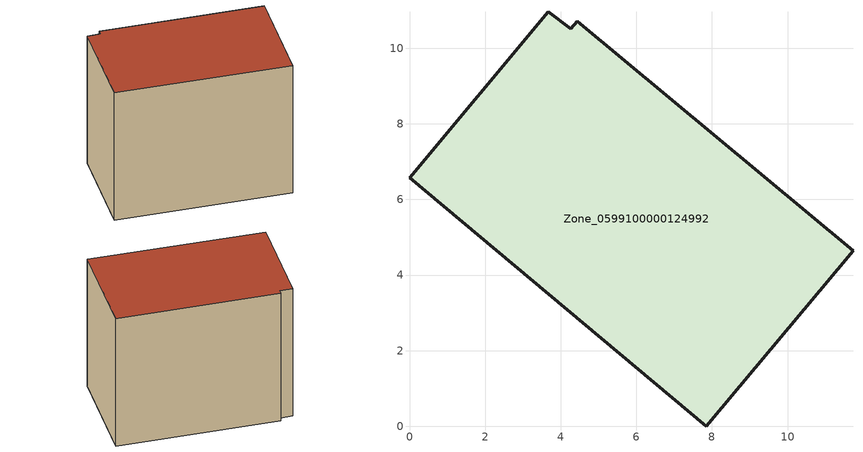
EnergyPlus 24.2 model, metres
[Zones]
Zone_0599100000124992
 floor ground (C_G): 3.68,10.96 4.26,10.52 4.44,10.71 11.73,4.64 7.85,0 0,6.57 z0
 wall outside (C_F): 0,6.57 7.85,0 11.73,4.64 4.44,10.71 4.26,10.52 3.68,10.96 0,6.57 z0:8.56
 roof outside (C_R): 4.26,10.52 3.68,10.96 0,6.57 7.85,0 11.73,4.64 4.44,10.71 z8.56
[BUILDING]
Pand.0599100000124992: North Axis=0; Terrain=City; Loads Convergence Tolerance Value=0.04; Temperature Convergence Tolerance Value=0.4; Solar Distribution=FullExterior; Maximum Number of Warmup Days=25; Minimum Number of Warmup Days=1
[Site:Location]
Rotterdam.The.Hague.AP_ZH_NLD Design_Conditions: Latitude=51.96; Longitude=4.45; Time Zone=1; Elevation=-4.5
[SITE:GROUNDTEMPERATURE:BUILDINGSURFACE]
18, 18, 18, 18, 18, 18, 18, 18, 18, 18, 18, 18
[MATERIAL] Thermal Absorptance=0.9; Solar Absorptance=0.7; Visible Absorptance=0.7
Name | Roughness | Thickness | Conductivity | Density | Specific Heat
G.TI.1946-1964 | MediumSmooth | 0.15 | 1 | 540 | 1210
F.TI.1946-1964 | Rough | 0.3 | 0.857143 | 1920 | 840
R.TI.1946-1964 | MediumRough | 0.2 | 0.277778 | 1500 | 1000
[CONSTRUCTION]
C_G: G.TI.1946-1964
C_F: F.TI.1946-1964
C_R: R.TI.1946-1964
[ZONE]
Zone_0599100000124992: Type=1; Multiplier=1; Ceiling Height=Autocalculate; Volume=Autocalculate; Floor Area=autocalculate; Part of Total Floor Area=Yes
[ZONEINFILTRATION:DESIGNFLOWRATE]
Infil_Zone_0599100000124992: Zone or ZoneList or Space or SpaceList=Zone_0599100000124992; Schedule=AlwaysOn; Design Flow Rate Calculation Method=Flow/Area; Flow Rate per Floor Area=0.003; Constant Term Coefficient=1; Temperature Term Coefficient=0; Velocity Term Coefficient=0; Velocity Squared Term Coefficient=0
[HVACTEMPLATE:ZONE:IDEALLOADSAIRSYSTEM]
Zone_0599100000124992: Maximum Heating Supply Air Temperature=50; Minimum Cooling Supply Air Temperature=13; Maximum Heating Supply Air Humidity Ratio=0.0156; Minimum Cooling Supply Air Humidity Ratio=0.0077; Heating Limit=NoLimit; Cooling Limit=NoLimit; Dehumidification Control Type=ConstantSensibleHeatRatio; Cooling Sensible Heat Ratio=0.7; Dehumidification Setpoint=60; Humidification Control Type=None; Humidification Setpoint=30; Outdoor Air Method=None; Outdoor Air Flow Rate per Person=0.00944; Outdoor Air Flow Rate per Zone Floor Area=0; Outdoor Air Flow Rate per Zone=0; Demand Controlled Ventilation Type=None; Outdoor Air Economizer Type=NoEconomizer; Heat Recovery Type=None; Sensible Heat Recovery Effectiveness=0.7; Latent Heat Recovery Effectiveness=0.65
[ZONECONTROL:THERMOSTAT]
ThermostatControl_Zone_0599100000124992: Zone or ZoneList=Zone_0599100000124992; Control Type Schedule=DualSetpointControlType; Control 1=Thermostat_Zone_0599100000124992; Temperature Difference Between Cutout And Setpoint=0
[THERMOSTATSETPOINT:DUALSETPOINT]
Thermostat_Zone_0599100000124992: Heating Setpoint Temperature Schedule=HeatingSetpoint_Zone_0599100000124992; Cooling Setpoint Temperature Schedule=CoolingSetpoint_Zone_0599100000124992
[SCHEDULE:COMPACT]
HeatingSetpoint_Zone_0599100000124992: Through: 12/31, For: AllDays, Until: 24:00, 21
CoolingSetpoint_Zone_0599100000124992: Through: 12/31, For: AllDays, Until: 24:00, 24
DualSetpointControlType: Through: 12/31, For: AllDays, Until: 24:00, 4
AlwaysOn: Through: 12/31, For: AllDays, Until: 24:00, 1
